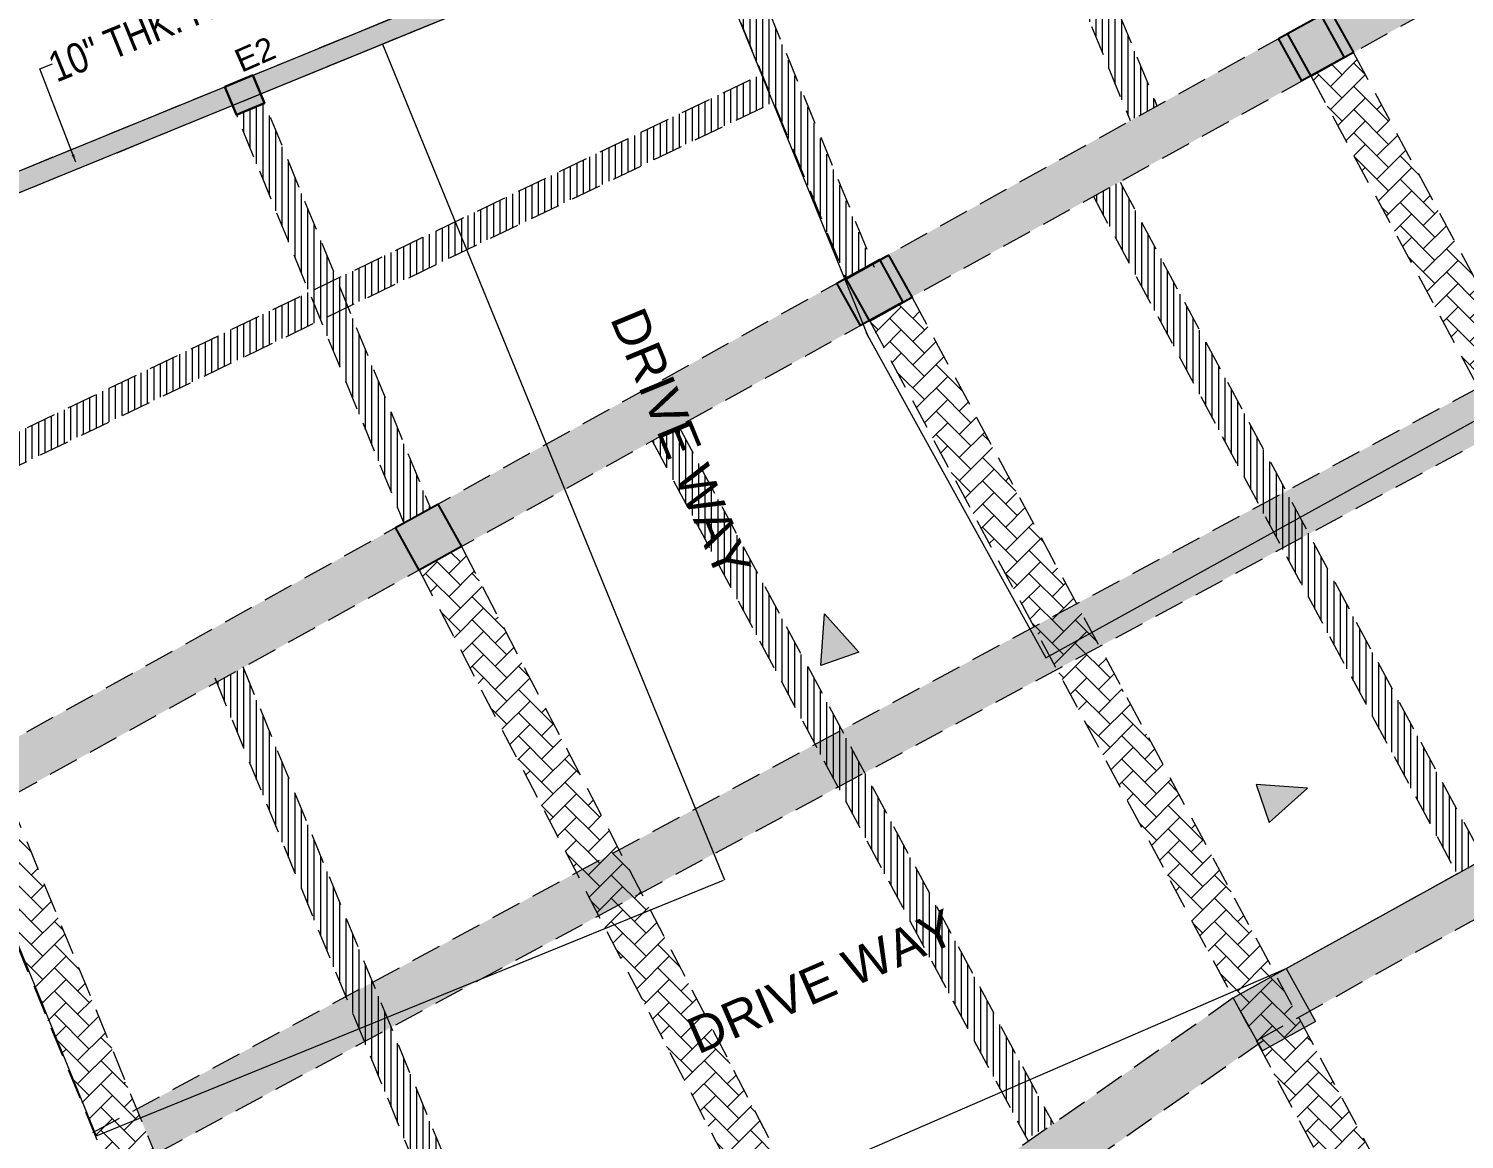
# Model space of a CAD drawing. Header units: inches. Extents: x -13956017 to 293115509, y -946740 to -305538.
# Drawn here: x 1188114 to 1188825, y -914524 to -913974 of the extents above; entities that cross this region are included whole.
import ezdxf

# ---------------------------------------------------------------- set-up
doc = ezdxf.new("R2010")
doc.units = ezdxf.units.IN
doc.header["$LTSCALE"] = 6
doc.linetypes.add('CONTINOUS', pattern=[2000000, 1000000, 1000000])
doc.linetypes.add('DASHED2', pattern=[0.375, 0.25, -0.125])
for name, color, linetype in [('A-CUTOUT', 3, 'CONTINOUS'), ('COLL SIZE', 160, 'Continuous'), ('DIM', 7, 'Continuous'), ('door', 5, 'Continuous'), ('FITTING', 24, 'Continuous')]:
    doc.layers.add(name, color=color, linetype=linetype)
for name, color, linetype, lineweight in [('col hatch', 13, 'Continuous', 30), ('COL MARK', 210, 'Continuous', 18), ('column', 240, 'Continuous', 25), ('v.b', 200, 'Continuous', 5), ('W', 250, 'Continuous', 5), ('wall', 7, 'Continuous', 30), ('wall new', 3, 'Continuous', 25)]:
    doc.layers.add(name, color=color, linetype=linetype, lineweight=lineweight)
doc.styles.add('ARI', font='arial.ttf')
doc.styles.add('TYTLE-TEXT', font='swissel.ttf', dxfattribs={"width": 0.75, "height": 250})
doc.dimstyles.new('Copy(2) of AA', dxfattribs={"dimtxt": 12, "dimasz": 4, "dimexe": 0.18, "dimexo": 0, "dimgap": 0.09, "dimtad": 0, "dimdec": 0, "dimzin": 0, "dimdsep": 46, "dimlunit": 3, "dimtxsty": 'ARI', "dimblk": 'OBLIQUE', "dimcen": 0.09, "dimclrd": 7, "dimclre": 7, "dimclrt": 7, "dimadec": 0, "dimazin": 0, "dimtfac": 1, "dimtdec": 0, "dimtofl": 0, "dimtmove": 0, "dimatfit": 3, "dimfxl": 1, "dimtolj": 1, "dimtzin": 0, "dimlwd": 5, "dimlwe": 5, "dimarcsym": 0})
pattern_1 = [(45, (49470.02047964698, -13240.94899339718), (0, 11.49472783496852), [24.384, -8.128]), (135, (49475.7678396469, -13235.20163339714), (1.13686837721616e-15, 11.49472783496852), [24.384, -8.128])]
pattern_2 = [(90, (58243.92907351209, -13240.94899339718), (-3.175, 0), [])]

# ---------------------------------------------------------------- blocks, each defined once
blk = doc.blocks.new('_Oblique')
at = {"layer": 'DIM', "color": 0, "lineweight": -2}
blk.add_line((-0.5, -0.5), (0.5, 0.5), dxfattribs=at)

msp = doc.modelspace()

# ---------------------------------------------------------------- hatches: boundary and pattern name
at = {"layer": 'A-CUTOUT', "lineweight": 0, "ltscale": 0.3, "true_color": 0xffc6b3}
h = msp.add_hatch(dxfattribs=at)
h.set_pattern_fill('AR-BRSTD', color=31, scale=0.08)
h.set_pattern_definition([(0, (58243.92907351209, -13240.94899339718), (0, 5.419344), []), (90, (58243.92907351209, -13240.94899339718), (-8.128, 5.419344), [5.419344, -5.419344])])
h.paths.add_polyline_path([(1188114.323048535, -914321.243882675), (1188474.955804383, -914121.4081297828), (1188720.9600395, -913985.0909463265), (1188924.581024577, -913872.2593962307), (1189071.615886345, -913790.7836516508), (1189243.934725828, -913695.2974140111), (1189301.285028171, -913663.51815752), (1189312.917509024, -913684.5106654499), (1189209.301441919, -913741.9269551407), (1189043.018481898, -913834.0685589468), (1188918.243358111, -913903.2096183759), (1188786.589187185, -913976.1625322246), (1188576.501276349, -914092.5775698344), (1188380.918094881, -914200.955169173), (1188232.788608059, -914283.0374732472), (1188105.84830303, -914353.3783144952), (1188094.215822177, -914332.3858065648)])
h = msp.add_hatch(dxfattribs=at)
h.set_pattern_fill('AR-BRSTD', color=31, scale=0.08)
h.set_pattern_definition([(0, (49470.02047964698, -13240.94899339718), (0, 5.419344), []), (90, (49470.02047964698, -13240.94899339718), (-8.128, 5.419344), [5.419344, -5.419344])])
h.paths.add_polyline_path([(1188168.742877986, -914513.3019230927), (1188168.742877987, -914513.3019230923), (1188174.47545103, -914527.2505515526), (1188176.606809711, -914531.2137964574), (1188179.727415473, -914529.5355932876), (1189084.186470669, -914043.1345004756), (1189289.144396345, -913965.6601959661), (1189273.609743148, -913945.8846560821), (1189072.819224399, -914021.997194303), (1188970.701909295, -914076.9139684521), (1188665.436552033, -914241.0799442554), (1188434.917453528, -914365.0487859433), (1188167.023106071, -914509.1173345557)])
at = {"layer": 'col hatch', "lineweight": 25, "ltscale": 100, "true_color": 0xffc6b3}
h = msp.add_hatch(color=31, dxfattribs=at)
h.dxf.hatch_style = 1
h.paths.add_polyline_path([(1188210.74899433, -914002.4715520691), (1188224.628534512, -913996.7831107762), (1188230.316975805, -914010.6626509582), (1188216.437435623, -914016.351092251)])
at = {"layer": 'col hatch', "ltscale": 100, "true_color": 0x52271e}
h = msp.add_hatch(color=19, dxfattribs=at)
h.dxf.hatch_style = 1
h.paths.add_polyline_path([(1188210.74899433, -914002.4715520691), (1188224.628534512, -913996.7831107762), (1188230.316975805, -914010.6626509582), (1188216.437435623, -914016.351092251)])
at = {"layer": 'COL MARK', "lineweight": 30, "true_color": 0xffc6b3}
h = msp.add_hatch(color=31, dxfattribs=at)
h.dxf.hatch_style = 1
h.paths.add_polyline_path([(1188710.278192577, -914454.0323616383), (1188736.51882749, -914439.4917605722), (1188751.059428556, -914465.7323954853), (1188724.818793643, -914480.2729965514)])
at = {"layer": 'COL MARK'}
h = msp.add_hatch(color=256, dxfattribs=at)
h.dxf.hatch_style = 1
h.paths.add_polyline_path([(1188710.278192577, -914454.0323616383), (1188736.51882749, -914439.4917605722), (1188751.059428556, -914465.7323954853), (1188724.818793643, -914480.2729965514)])
at = {"layer": 'column', "ltscale": 10}
h = msp.add_hatch(color=256, dxfattribs=at)
h.dxf.hatch_style = 1
h.paths.add_polyline_path([(1188732.652035791, -913978.6121147618), (1188753.644543722, -913966.979633909), (1188765.277024574, -913987.9721418394), (1188744.284516644, -913999.6046226925)])
at = {"layer": 'column', "ltscale": 10, "true_color": 0xffc6b3}
h = msp.add_hatch(color=31, dxfattribs=at)
h.dxf.hatch_style = 1
h.paths.add_polyline_path([(1188737.216528239, -913976.1619142782), (1188758.209036169, -913964.5294334253), (1188769.841517022, -913985.5219413558), (1188748.849009092, -913997.1544222088)])
at = {"layer": 'column', "ltscale": 10}
h = msp.add_hatch(color=256, dxfattribs=at)
h.dxf.hatch_style = 1
h.paths.add_polyline_path([(1188513.980078184, -914099.7837903138), (1188534.972586114, -914088.1513094608), (1188546.605066967, -914109.1438173912), (1188525.612559036, -914120.7762982441)])
at = {"layer": 'column', "ltscale": 10, "true_color": 0xffc6b3}
h = msp.add_hatch(color=31, dxfattribs=at)
h.dxf.hatch_style = 1
h.paths.add_polyline_path([(1188518.584724788, -914097.5986889651), (1188539.577232718, -914085.9662081121), (1188551.209713571, -914106.9587160426), (1188530.217205641, -914118.5911968955)])
h = msp.add_hatch(color=31, dxfattribs=at)
h.dxf.hatch_style = 1
h.paths.add_polyline_path([(1188295.308120576, -914220.9554658656), (1188316.300628506, -914209.3229850125), (1188327.933109359, -914230.3154929432), (1188306.940601429, -914241.9479737959)])
at = {"layer": 'column', "ltscale": 10}
h = msp.add_hatch(color=256, dxfattribs=at)
h.dxf.hatch_style = 1
h.paths.add_polyline_path([(1188295.308120576, -914220.9554658656), (1188316.300628506, -914209.3229850125), (1188327.933109359, -914230.3154929432), (1188306.940601429, -914241.9479737959)])
at = {"layer": 'door', "lineweight": 0, "ltscale": 0.3, "true_color": 0xffc6b3}
h = msp.add_hatch(dxfattribs=at)
h.set_pattern_fill('AR-HBONE', color=31, scale=0.08)
h.set_pattern_definition(pattern_1)
h.paths.add_polyline_path([(1188758.804485123, -914015.7050609981), (1188748.601197602, -913997.291740838), (1188769.807982399, -913985.4614232387), (1188950.023261742, -914321.1835407226), (1188964.896008626, -914348.2470611564), (1189012.774215327, -914442.6657826207), (1189076.317792433, -914567.9775626743), (1189173.800299875, -914760.2189675212), (1189234.040413595, -914879.016117835), (1189278.406007702, -914966.5077546594), (1189257.000750328, -914977.3620145045), (1189184.253119482, -914833.8992833945), (1189114.620149248, -914696.5788515275), (1189027.153610959, -914524.0895440726), (1188962.695567929, -914396.9743818679), (1188929.028881375, -914332.8170591405), (1188821.844671846, -914133.142984205)])
h = msp.add_hatch(dxfattribs=at)
h.set_pattern_fill('AR-HBONE', color=31, scale=0.08)
h.set_pattern_definition(pattern_1)
h.paths.add_polyline_path([(1188546.376840943, -914148.699599357), (1188529.816156062, -914118.8134286347), (1188551.364207896, -914107.2465244011), (1188883.506647141, -914725.9965678519), (1188862.435611658, -914737.3074117013)])
h = msp.add_hatch(dxfattribs=at)
h.set_pattern_fill('AR-HBONE', color=31, scale=0.08)
h.set_pattern_definition([(45, (58243.92907351209, -13240.94899339718), (0, 11.49472783496852), [24.384, -8.128]), (135, (58249.67643351201, -13235.20163339714), (1.13686837721616e-15, 11.49472783496852), [24.384, -8.128])])
h.paths.add_polyline_path([(1189317.70349465, -915525.3695222324), (1189723.498579985, -914735.5123524112), (1189651.973040424, -914583.1964973604), (1189470.435462025, -914403.5673437611), (1189410.980413976, -914183.2328389495), (1189185.495223561, -914218.1409174027), (1188748.151308344, -914460.4842685035), (1188725.878477049, -914474.5613408562), (1188524.904570651, -914615.5930900049), (1188515.178455801, -914590.7236975183), (1188710.278192577, -914454.0323616376), (1189178.557022903, -914194.5471898047), (1189417.321389685, -914157.9819545853), (1189432.707693737, -914171.629175221), (1189491.92540871, -914391.0841472166), (1189668.56818312, -914566.4837323603), (1189672.732716861, -914570.9168426128), (1189748.594136658, -914739.184389567), (1189339.050985732, -915536.336956974)])
h = msp.add_hatch(dxfattribs=at)
h.set_pattern_fill('AR-HBONE', color=31, scale=0.08)
h.set_pattern_definition(pattern_1)
h.paths.add_polyline_path([(1188467.515036351, -914551.0390051977), (1188492.891386738, -914599.8831823987), (1188515.178455801, -914590.7236975183), (1188327.933109359, -914230.3154929433), (1188306.940601429, -914241.9479737962)])
h = msp.add_hatch(dxfattribs=at)
h.set_pattern_fill('AR-HBONE', color=31, scale=0.08)
h.set_pattern_definition(pattern_1)
h.paths.add_polyline_path([(1188201.722853768, -914656.6863194414), (1188218.502394938, -914697.5146845471), (1188240.700816281, -914688.3916318889), (1188103.542885996, -914354.655804521), (1188082.233084352, -914365.9410670508)])
at = {"layer": 'FITTING', "lineweight": 0, "ltscale": 0.3, "true_color": 0xffc6b3}
h = msp.add_hatch(dxfattribs=at)
h.set_pattern_fill('ANSI31', color=31, angle=45)
h.set_pattern_definition(pattern_2)
h.paths.add_polyline_path([(1188603.511579992, -913883.2051509579), (1188594.627783277, -913861.5290876704), (1188608.507323459, -913855.8406463776), (1188672.487973599, -914011.9505469213), (1188659.277274475, -914019.2709302277)])
h = msp.add_hatch(dxfattribs=at)
h.set_pattern_fill('ANSI31', color=31, angle=45)
h.set_pattern_definition(pattern_2)
h.paths.add_polyline_path([(1188456.683627381, -913947.4537567523), (1188446.348254816, -913922.2378192599), (1188460.147126393, -913916.5824394815), (1188531.2137427, -914089.9817778631), (1188518.584724788, -914097.5986889651)])
h = msp.add_hatch(dxfattribs=at)
h.set_pattern_fill('ANSI31', color=31, angle=45)
h.set_pattern_definition(pattern_2)
h.paths.add_polyline_path([(1187909.958297463, -914269.0333572031), (1188476.791369936, -913996.2263273423), (1188482.51814518, -914010.1169741459), (1187896.348270511, -914292.2304750477), (1187889.843215909, -914278.7144007423)])
h = msp.add_hatch(dxfattribs=at)
h.set_pattern_fill('ANSI31', color=31, angle=45)
h.set_pattern_definition(pattern_2)
h.paths.add_polyline_path([(1188230.215971281, -914049.970097787), (1188216.437435623, -914016.351092251), (1188230.316975805, -914010.6626509582), (1188312.581322613, -914211.383946701), (1188299.37062349, -914218.7043300072)])
h = msp.add_hatch(dxfattribs=at)
h.set_pattern_fill('ANSI31', color=31, angle=45)
h.set_pattern_definition([(90, (58457.07680309098, -13109.78518790018), (-3.175, 0), [])])
h.paths.add_polyline_path([(1188654.147109353, -914049.5520452647), (1188748.749638706, -914225.8790482054), (1188834.323760541, -914385.295567588), (1188821.107515532, -914392.3899927137), (1188692.701739508, -914153.182140581), (1188641.121190795, -914056.7700369749), (1188654.202766706, -914049.5212041149)])
h = msp.add_hatch(dxfattribs=at)
h.set_pattern_fill('ANSI31', color=31, angle=45)
h.set_pattern_definition(pattern_2)
h.paths.add_polyline_path([(1188439.430345923, -914177.8843003836), (1188535.601909127, -914357.0428537024), (1188621.176030962, -914516.459373085), (1188607.959785953, -914523.5537982107), (1188479.55400993, -914284.345946078), (1188422.439543849, -914177.947081635), (1188435.608410216, -914170.7643945673)])
h = msp.add_hatch(dxfattribs=at)
h.set_pattern_fill('ANSI31', color=31, angle=45)
h.set_pattern_definition(pattern_2)
h.paths.add_polyline_path([(1188340.484406996, -914623.3956451053), (1188354.239901052, -914656.8658292949), (1188368.113914393, -914651.1639213834), (1188219.783829507, -914290.2437507443), (1188206.574631381, -914297.5633023098), (1188254.739019811, -914414.757998884), (1188310.62833868, -914550.7491736927)])
at = {"layer": 'W', "ltscale": 10}
h = msp.add_hatch(color=256, dxfattribs=at)
h.dxf.hatch_style = 1
h.paths.add_polyline_path([(1188505.907689014, -914289.1878517523), (1188507.745939538, -914263.7477649349), (1188524.782582184, -914282.7301248935)])
h = msp.add_hatch(color=256, dxfattribs=at)
h.dxf.hatch_style = 1
h.paths.add_polyline_path([(1188728.044729265, -914367.1104122428), (1188747.027089224, -914350.0737695964), (1188721.587002406, -914348.235519073)])
at = {"layer": 'wall new', "lineweight": 9, "ltscale": 6, "true_color": 0xffc6b3}
h = msp.add_hatch(dxfattribs=at)
h.set_pattern_fill('AR-CONC', color=31, scale=0.06)
h.set_pattern_definition([(49.99999999999999, (67980.66065656906, -13240.94899345667), (10.93108013976024, -0.9563451323341852), [1.143, -12.573]), (355, (67980.66065656906, -13240.94899345667), (-2.11460528549816, 11.46341071434211), [0.9144, -10.0584350502]), (100.4514447, (67981.57157698902, -13241.02868866664), (8.816474825421196, 10.50706511473171), [0.9714005279999998, -10.685414676]), (46.18420000000001, (67980.66065656906, -13237.90099345671), (16.26474245352779, -2.522539675963629), [1.7145, -18.8595]), (96.63555760999992, (67982.01605056901, -13238.11120345665), (14.24424804309018, 14.84556747586329), [1.4571013884, -16.0281364896]), (351.1841511700001, (67980.66065656906, -13237.90099345671), (14.24424804389862, 14.84556747513196), [1.3715980242, -15.0875839152]), (21, (67982.18465656904, -13238.6629934567), (9.096863476147949, -6.135911891225256), [1.143, -12.573]), (326.0000000000001, (67982.18465656904, -13238.6629934567), (3.708121700858824, 11.05127796733916), [0.9144, -10.0584]), (71.45144499999999, (67982.94272852503, -13239.17431945063), (12.80498515672297, 4.915366133154314), [0.971400528, -10.685396256]), (37.50000000000001, (67980.66065656906, -13240.94899345667), (0.185316195035509, 5.073302332389186), [0, -9.93648, 0, -10.2108, 0, -10.0965]), (7.499999999999999, (67980.66065656906, -13240.94899345667), (4.009179750618345, 6.010834489087171), [0, -5.821679999999999, 0, -9.70788, 0, -3.8481]), (327.5, (67977.26213656901, -13240.94899345667), (8.135435710012283, -0.3437246395604066), [0, -3.81, 0, -11.8872, 0, -15.7734]), (317.5, (67975.73813656904, -13240.94899345667), (8.887750883161083, 1.525589461999982), [0, -4.952999999999999, 0, -7.89432, 0, -11.2014])])
h.paths.add_polyline_path([(1189176.26240556, -915905.1837470023), (1189307.403246831, -915923.5427912875), (1189416.119598789, -915917.2730176133), (1189530.749003456, -915910.6622326606), (1189604.238796566, -915906.4240075743), (1189741.46472844, -915906.4240075743), (1190465.924036396, -914496.6360906002), (1189335.332268692, -913374.0012831668), (1188682.668337217, -913641.491445628), (1188741.895693208, -913785.0036164395), (1187653.730857702, -914230.4599895346), (1188379.040742088, -916002.4698275115), (1188696.156000171, -915939.4575215061), (1188995.790847369, -915879.9186555406)])
h.paths.add_polyline_path([(1189177.648834122, -915895.2803225521), (1189307.812530833, -915913.502571617), (1189415.543846102, -915907.2896059297), (1189530.173250769, -915900.678820977), (1189603.950681255, -915896.4240075743), (1189735.360420217, -915896.4240075743), (1190453.684502755, -914498.5751554536), (1189332.99040224, -913385.7683566931), (1188695.736285637, -913646.9429045095), (1188754.965210079, -913790.4588757915), (1187666.773542288, -914235.9262330794), (1188386.097957228, -915993.3129272491), (1188693.823249764, -915929.2947035477), (1188993.765485041, -915869.5375978845)], flags=16)

# ---------------------------------------------------------------- linework, layer by layer
at = {"layer": 'col hatch', "color": 31, "lineweight": 25, "ltscale": 100, "true_color": 0xffc6b3, "elevation": 956.3060776388229}
msp.add_lwpolyline([(1188210.74899433, -914002.4715520691), (1188224.628534512, -913996.7831107762), (1188230.316975805, -914010.6626509582), (1188216.437435623, -914016.351092251), (1188210.74899433, -914002.4715520691)], dxfattribs=at)
at = {"layer": 'col hatch', "color": 19, "ltscale": 100, "true_color": 0x52271e, "elevation": 956.3060776388229}
msp.add_lwpolyline([(1188210.74899433, -914002.4715520691), (1188224.628534512, -913996.7831107762), (1188230.316975805, -914010.6626509582), (1188216.437435623, -914016.351092251), (1188210.74899433, -914002.4715520691)], dxfattribs=at)
at = {"layer": 'COL MARK', "color": 31, "true_color": 0xffc6b3, "elevation": -84.64332031121467}
msp.add_lwpolyline([(1188710.278192577, -914454.0323616383), (1188736.51882749, -914439.4917605722), (1188751.059428556, -914465.7323954853), (1188724.818793643, -914480.2729965514)], close=True, dxfattribs=at)
at = {"layer": 'COL MARK', "elevation": -84.64332031121467}
msp.add_lwpolyline([(1188710.278192577, -914454.0323616383), (1188736.51882749, -914439.4917605722), (1188751.059428556, -914465.7323954853), (1188724.818793643, -914480.2729965514)], close=True, dxfattribs=at)
at = {"layer": 'column', "ltscale": 10, "elevation": -84.64332031121467}
for points in [[(1188732.652035791, -913978.6121147618), (1188753.644543722, -913966.979633909), (1188765.277024574, -913987.9721418394), (1188744.284516644, -913999.6046226925), (1188732.652035791, -913978.6121147618)], [(1188513.980078184, -914099.7837903138), (1188534.972586114, -914088.1513094608), (1188546.605066967, -914109.1438173912), (1188525.612559036, -914120.7762982441), (1188513.980078184, -914099.7837903138)], [(1188295.308120576, -914220.9554658656), (1188316.300628506, -914209.3229850125), (1188327.933109359, -914230.3154929432), (1188306.940601429, -914241.9479737959), (1188295.308120576, -914220.9554658656)]]:
    msp.add_lwpolyline(points, dxfattribs=at)
at = {"layer": 'column', "color": 31, "ltscale": 10, "true_color": 0xffc6b3}
for points, elevation in [([(1188737.216528239, -913976.1619142782), (1188758.209036169, -913964.5294334253), (1188769.841517022, -913985.5219413558), (1188748.849009092, -913997.1544222088), (1188737.216528239, -913976.1619142782)], 3884.477237430734), ([(1188518.584724788, -914097.5986889651), (1188539.577232718, -914085.9662081121), (1188551.209713571, -914106.9587160426), (1188530.217205641, -914118.5911968955), (1188518.584724788, -914097.5986889651)], 3884.477237430734), ([(1188295.308120576, -914220.9554658656), (1188316.300628506, -914209.3229850125), (1188327.933109359, -914230.3154929432), (1188306.940601429, -914241.9479737959), (1188295.308120576, -914220.9554658656)], -84.64332031121467)]:
    msp.add_lwpolyline(points, dxfattribs=dict(at, elevation=elevation))
at = {"layer": 'v.b', "color": 31, "linetype": 'DASHED2', "ltscale": 10, "true_color": 0xffc6b3}
for p, q in [((1188073.223314246, -914344.0182874177, -4053.763878053163), (1189322.277536103, -913651.8856766658, -4053.763878053163)), ((1188084.855795099, -914365.0107953481, -4053.763878053163), (1189333.910016956, -913672.8781845962, -4053.763878053163)), ((1187653.730857702, -914230.4599894751, 956.3060776388102), (1188741.895693208, -913785.00361638, 642.0414593967034)), ((1187657.51935736, -914239.7145705213, 956.3060776388102), (1188745.684192866, -913794.2581974262, 642.0414593967034)), ((1188602.818882166, -913841.9611061956, 50.51951286219435), (1188672.487973599, -914011.9505469213, -3436.651832311529)), ((1188588.939341984, -913847.6495474884, 50.51951286219435), (1188659.277274475, -914019.2709302277, -3470.129567177479)), ((1188454.446820504, -913902.6740358216, -541.0026062758748), (1188532.452400374, -914091.8813841942, 3884.477237430734)), ((1188440.579144918, -913908.3913405924, -541.0026062758748), (1188518.584724788, -914097.5986889651, 3884.477237430734)), ((1188769.960402368, -913985.7434135436, -84.64332031121467), (1188950.023261742, -914321.1835407226, -84.64332031121465)), ((1187889.843215909, -914278.7144007423, -1669.10880449102), (1188476.791369936, -913996.2263273423, -1179.683219997968)), ((1188224.628534512, -913996.7831107762, 956.3060776388229), (1188312.581322613, -914211.383946701, -3446.02551714673)), ((1188210.74899433, -914002.4715520691, 956.3060776388229), (1188299.37062349, -914218.7043300073, -3479.503252012681)), ((1188748.814410347, -913997.0944937486, -84.64332031121467), (1188943.218997204, -914359.2519068095, -84.64332031121465)), ((1187896.348270511, -914292.2304750477, -1669.10880449102), (1188482.51814518, -914010.1169741459, -1180.332186737002)), ((1188145.360535679, -914520.7670580574, -6867.205602940655), (1189072.819224399, -914021.997194303, -4057.829734690873)), ((1188156.727781949, -914541.90436423, -6867.205602940655), (1189084.186470669, -914043.1345004756, -4057.829734690873)), ((1188654.204046797, -914049.7495260797, -84.64332031121467), (1188834.323760541, -914385.295567588, -84.64332031121467)), ((1188640.987801788, -914056.8439512057, -84.64332031121467), (1188821.202272815, -914392.5665165967, -84.64332031121467)), ((1188551.209713571, -914106.9587160428, -84.64332031121467), (1188883.506647141, -914725.9965678519, -84.64332031121464)), ((1188530.06372155, -914118.3097962479, -84.64332031121467), (1188862.36065512, -914737.3476480569, -84.64332031121464)), ((1188435.608410216, -914170.7643945673, 3884.477237430734), (1188621.176030962, -914516.459373085, 3884.477237430734)), ((1188422.392165207, -914177.8588196933, 3884.477237430734), (1188608.804394554, -914525.127224388, 3884.477237430734)), ((1188710.278192577, -914454.0323616383, -84.64332031121467), (1189178.557022903, -914194.5471898047, -174.8346708275186)), ((1188721.91067343, -914475.0248695692, -84.64332031121467), (1189185.495223561, -914218.1409174027, -84.64332031121467)), ((1188327.933109359, -914230.3154929433, -84.64332031121467), (1188515.178455801, -914590.7236975183, 3884.477237430801)), ((1188306.635870164, -914241.3801936927, -84.64332031121467), (1188493.881216606, -914601.7883982678, 3884.477237430801)), ((1188205.68936936, -914295.4092624222, -174.0215250871421), (1188354.239901052, -914656.8658292951, 3884.477237430801)), ((1188219.563382701, -914289.7073545106, -174.0215250871421), (1188368.113914393, -914651.1639213834, 3884.477237430801)), ((1188095.421735591, -914334.8952347591, -4053.763878053163), (1188240.700816281, -914688.3916318889, -84.64332031121467)), ((1188073.223314246, -914344.0182874177, -4053.763878053163), (1188218.502394937, -914697.5146845476, -84.64332031121467)), ((1188710.278192577, -914454.0323616383, -84.64332031121465), (1188515.178455801, -914590.7236975183, 3884.477237430801)), ((1188725.114863891, -914475.2087635613, -84.64332031121465), (1188525.35736194, -914615.1085306377))]:
    msp.add_line(p, q, dxfattribs=at)
at = {"layer": 'W', "ltscale": 10}
for p, q in [((1187653.730857702, -914230.4599894751, 956.3060776388102), (1188741.895693208, -913785.00361638, 642.0414593967034)), ((1187666.773704428, -914235.9266291452, 956.3060776388102), (1188754.967093283, -913790.4636206114, 948.1068554200064)), ((1188444.569119273, -913917.5634404507, 956.3060776388447), (1188529.450573931, -914126.3297327495, 3806.370788784069)), ((1188288.79839816, -913981.3227048175, 956.3060776388011), (1188458.297060314, -914395.4261154096, -4053.763878053163)), ((1187977.42087296, -914108.2538431184, 956.3060776388011), (1188146.919535113, -914522.3572537105, -4053.763878053163)), ((1188528.251489152, -914124.1680022021, 3854.402621466962), (1188617.381329612, -914285.5135756965, -1719.070265911679)), ((1188617.381329612, -914285.5135756965, -1719.070265911679), (1188912.550119605, -914122.2404102748, 602.9597478564883)), ((1188736.51882749, -914439.4917605722, -84.64332031121467), (1188951.00814364, -914320.6377926948, -84.6433203112147)), ((1188146.68550513, -914522.5783079861, -4053.763878053163), (1188457.82405323, -914395.6191245801, -4053.763878053163)), ((1188255.206546529, -914647.9467928497, -84.64332031054407), (1188736.51882749, -914439.4917605722, -84.64332031121467))]:
    msp.add_line(p, q, dxfattribs=at)
for points, elevation in [([(1189176.26240556, -915905.1837469428), (1189307.403246831, -915923.542791228), (1189416.119598789, -915917.2730175538), (1189530.749003456, -915910.6622326011), (1189604.238796566, -915906.4240075148), (1189741.46472844, -915906.4240075148), (1190465.924036396, -914496.6360905407), (1189335.332268692, -913374.0012831073), (1188682.668337217, -913641.4914455685), (1188741.895693208, -913785.00361638), (1187653.730857702, -914230.4599894751), (1188379.040742088, -916002.469827452), (1188708.856414792, -916045.9074761511), (1188995.790847369, -915879.9186554811), (1189176.26240556, -915905.1837469428)], 3014.834874797862), ([(1188505.907689014, -914289.1878517523), (1188507.745939538, -914263.7477649349), (1188524.782582184, -914282.7301248935), (1188505.907689014, -914289.1878517523)], -1233.139301246796)]:
    msp.add_lwpolyline(points, dxfattribs=dict(at, elevation=elevation))
at = {"layer": 'W', "ltscale": 10, "elevation": 3014.834874797862}
msp.add_lwpolyline([(1189177.648834122, -915895.2803224926), (1189307.812530833, -915913.5025715575), (1189415.543846102, -915907.2896058703), (1189530.173250769, -915900.6788209175), (1189603.950681255, -915896.4240075148), (1189735.360420217, -915896.4240075148), (1190453.684502755, -914498.5751553942), (1189332.99040224, -913385.7683566336), (1188695.736285637, -913646.94290445), (1188754.965210079, -913790.458875732), (1187666.773542288, -914235.9262330199), (1188386.097957228, -915993.3129271896), (1188706.791687854, -916035.5491905448), (1188993.765485041, -915869.537597825)], close=True, dxfattribs=at)
at = {"layer": 'W', "ltscale": 10}
msp.add_lwpolyline([(1188728.044729265, -914367.1104122428), (1188747.027089224, -914350.0737695964), (1188721.587002406, -914348.235519073), (1188728.044729265, -914367.1104122428)], dxfattribs=at)

# ---------------------------------------------------------------- texts
at = {"layer": 'COLL SIZE', "color": 31, "linetype": 'ByBlock', "true_color": 0xffc6b3, "style": 'TYTLE-TEXT', "width": 0.8133836126602346}
msp.add_text('10" THK. RETANING WALL', height=15.00675748188073, rotation=22.1664029232875, dxfattribs=at).set_placement((1188127.345152958, -914000.4745569499, -10574.60689848791))
at = {"layer": 'COLL SIZE', "linetype": 'ByBlock', "style": 'TYTLE-TEXT', "width": 0.8133836126602346}
msp.add_text('10" THK. RETANING WALL', height=15.00675748188073, rotation=22.1664029232875, dxfattribs=at).set_placement((1188127.345152958, -914000.4745569499, -3388.664712928919))
at = {"layer": 'wall', "style": 'ARI'}
for s, height, rotation, p in [('E2', 11.52, 23.72568541916115, (1188218.956256898, -913995.631063258, 6458.471061892152)), ('DRIVE WAY', 18, 292.4405626392311, (1188401.386616418, -914117.244860937, -9861.201112289269)), ('DRIVE WAY', 18, 23.51560482370996, (1188445.110475911, -914482.1712744242, -6038.324156923816))]:
    msp.add_text(s, height=height, rotation=rotation, dxfattribs=at).set_placement(p)

# ---------------------------------------------------------------- leaders
at = {"layer": 'wall', "color": 31, "ltscale": 6, "true_color": 0xffc6b3}
msp.add_leader([(1188136.835791721, -914039.870016799, -6376.617936968479), (1188119.008822809, -913993.5257623497, -6376.617936968479), (1188125.306859254, -913991.1271699931, -6376.617936968479)], dimstyle='Copy(2) of AA', override={"dimgap": 0.09, "dimtad": 0, "dimfxl": 2, "dimarcsym": 1}, dxfattribs=at)
at = {"layer": 'wall', "color": 2, "ltscale": 6}
msp.add_leader([(1188136.835791721, -914039.870016799, 809.3242485905093), (1188119.008822809, -913993.5257623497, 809.3242485905093), (1188125.306859254, -913991.1271699931, 809.3242485905093)], dimstyle='Copy(2) of AA', override={"dimgap": 0.09, "dimtad": 0, "dimfxl": 2, "dimarcsym": 1}, dxfattribs=at)

doc.saveas('drawing.dxf')
